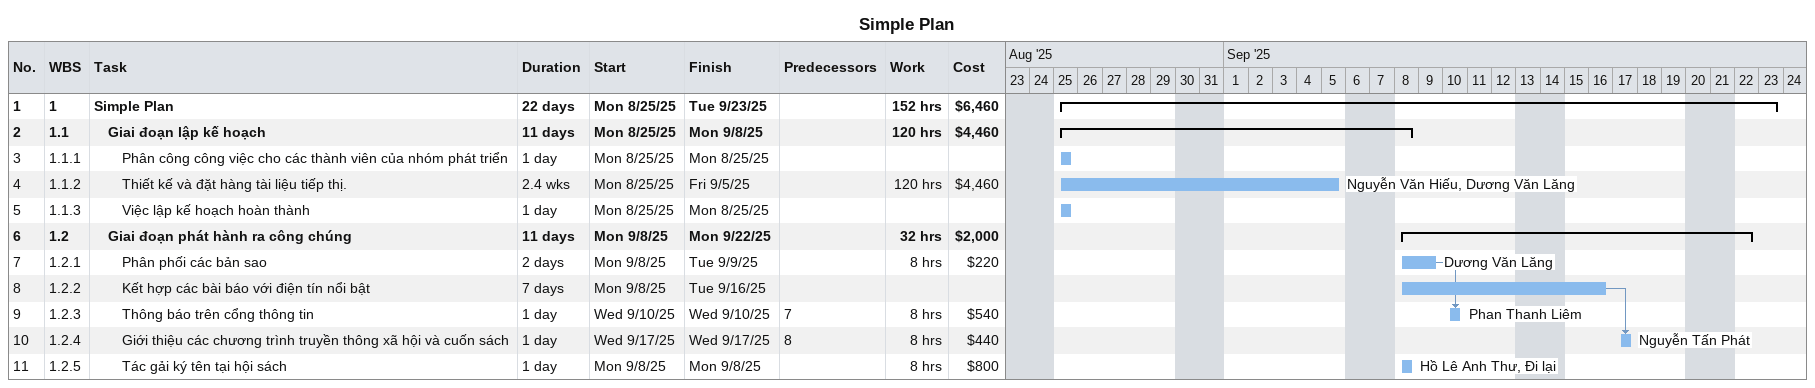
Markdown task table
Simple Plan

| ID | WBS | Task | Duration | Start | Finish | Predecessors | Resources | Work (h) | Cost ($) |
|---|---|---|---|---|---|---|---|---|---|
| 1 | 1 | **Simple Plan** | 22d | 2025-08-25 | 2025-09-23 |  |  | 152 | 6460 |
| 2 | 1.1 | **Giai đoạn lập kế hoạch** | 11d | 2025-08-25 | 2025-09-08 |  |  | 120 | 4460 |
| 3 | 1.1.1 | Phân công công việc cho các thành viên của nhóm phát triển | 1d | 2025-08-25 | 2025-08-25 |  |  |  |  |
| 4 | 1.1.2 | Thiết kế và đặt hàng tài liệu tiếp thị. | 2.4w | 2025-08-25 | 2025-09-05 |  | Nguyễn Văn Hiếu, Dương Văn Lăng | 120 | 4460 |
| 5 | 1.1.3 | Việc lập kế hoạch hoàn thành | 1d | 2025-08-25 | 2025-08-25 |  |  |  |  |
| 6 | 1.2 | **Giai đoạn phát hành ra công chúng** | 11d | 2025-09-08 | 2025-09-22 |  |  | 32 | 2000 |
| 7 | 1.2.1 | Phân phối các bản sao | 2d | 2025-09-08 | 2025-09-09 |  | Dương Văn Lăng | 8 | 220 |
| 8 | 1.2.2 | Kết hợp các bài báo với điện tín nổi bật | 7d | 2025-09-08 | 2025-09-16 |  |  |  |  |
| 9 | 1.2.3 | Thông báo trên cổng thông tin | 1d | 2025-09-10 | 2025-09-10 | 7 | Phan Thanh Liêm | 8 | 540 |
| 10 | 1.2.4 | Giới thiệu các chương trình truyền thông xã hội và cuốn sách | 1d | 2025-09-17 | 2025-09-17 | 8 | Nguyễn Tấn Phát | 8 | 440 |
| 11 | 1.2.5 | Tác gải ký tên tại hội sách | 1d | 2025-09-08 | 2025-09-08 |  | Hồ Lê Anh Thư, Đi lại | 8 | 800 |
